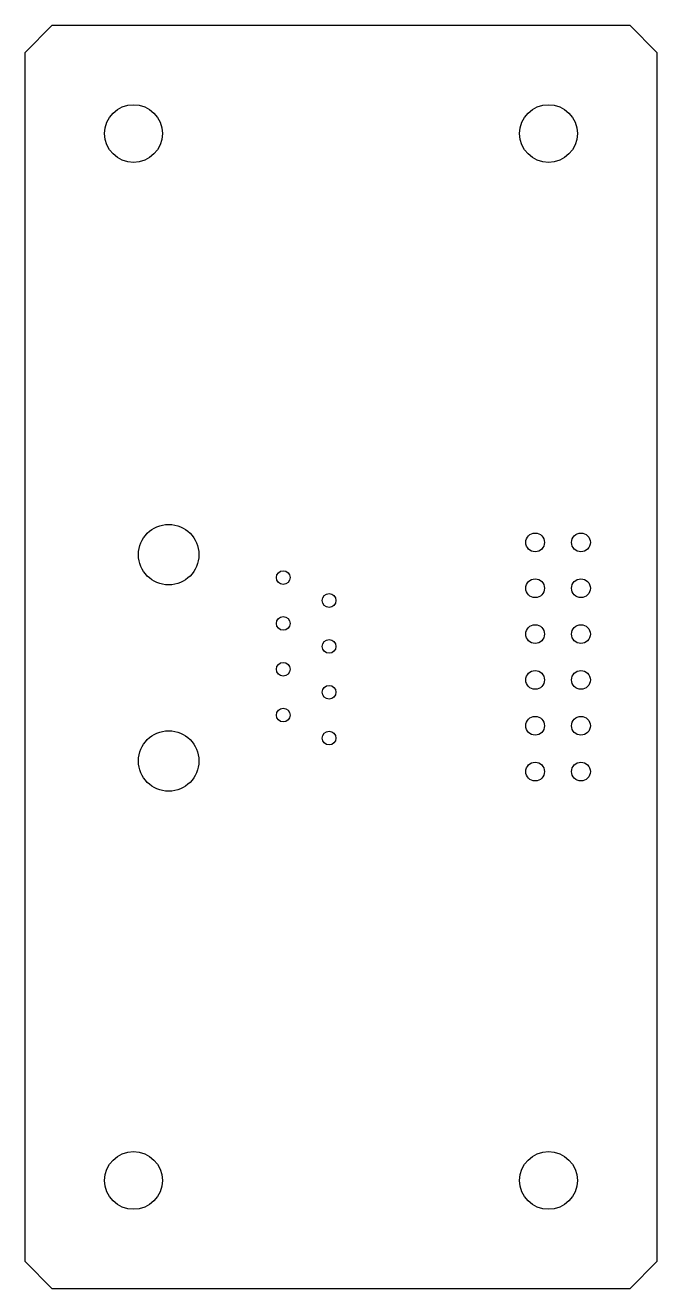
# Model space of a CAD drawing. Extents: x 482.5 to 517.5, y 465 to 535.
import ezdxf

# ---------------------------------------------------------------- set-up
doc = ezdxf.new("R2010")
doc.units = 0
doc.layers.get('0').update_dxf_attribs({"linetype": 'CONTINUOUS'})
doc.layers.add('_BOARD', color=254, linetype='CONTINUOUS')
doc.layers.add('_DRILL', color=251, linetype='CONTINUOUS')

# ---------------------------------------------------------------- blocks, each defined once
blk = doc.blocks.new('_HOLE')
blk.add_circle((0, 0), 0.5)

msp = doc.modelspace()

# ---------------------------------------------------------------- linework, layer by layer
at = {"layer": '_BOARD', "color": 3}
msp.add_lwpolyline([(482.5, 466.5), (482.5, 533.5), (482.5, 533.5), (484, 535), (484, 535), (516, 535), (516, 535), (517.5, 533.5), (517.5, 533.5), (517.5, 466.5), (517.5, 466.5), (516, 465), (516, 465), (484, 465), (484, 465), (482.5, 466.5), (482.5, 466.5)], close=True, dxfattribs=at)

# ---------------------------------------------------------------- block references
at = {"layer": '_DRILL'}
for p, xscale, yscale in [((488.5, 529), 3.2, 3.2), ((511.5, 529), 3.2, 3.2), ((490.45, 505.671), 3.35, 3.35), ((510.76, 506.35), 1.04, 1.04), ((513.3, 506.35), 1.04, 1.04), ((496.8, 504.4), 0.76, 0.76), ((510.76, 503.81), 1.04, 1.04), ((513.3, 503.81), 1.04, 1.04), ((499.34, 503.13), 0.76, 0.76), ((496.8, 501.86), 0.76, 0.76), ((510.76, 501.27), 1.04, 1.04), ((513.3, 501.27), 1.04, 1.04), ((499.34, 500.59), 0.76, 0.76), ((496.8, 499.32), 0.76, 0.76), ((510.76, 498.73), 1.04, 1.04), ((513.3, 498.73), 1.04, 1.04), ((499.34, 498.05), 0.76, 0.76), ((496.8, 496.78), 0.76, 0.76), ((510.76, 496.19), 1.04, 1.04), ((513.3, 496.19), 1.04, 1.04), ((490.45, 494.239), 3.35, 3.35), ((499.34, 495.51), 0.76, 0.76), ((510.76, 493.65), 1.04, 1.04), ((513.3, 493.65), 1.04, 1.04), ((488.5, 471), 3.2, 3.2), ((511.5, 471), 3.2, 3.2)]:
    msp.add_blockref('_HOLE', p, dxfattribs=dict(at, xscale=xscale, yscale=yscale))

doc.saveas('drawing.dxf')
